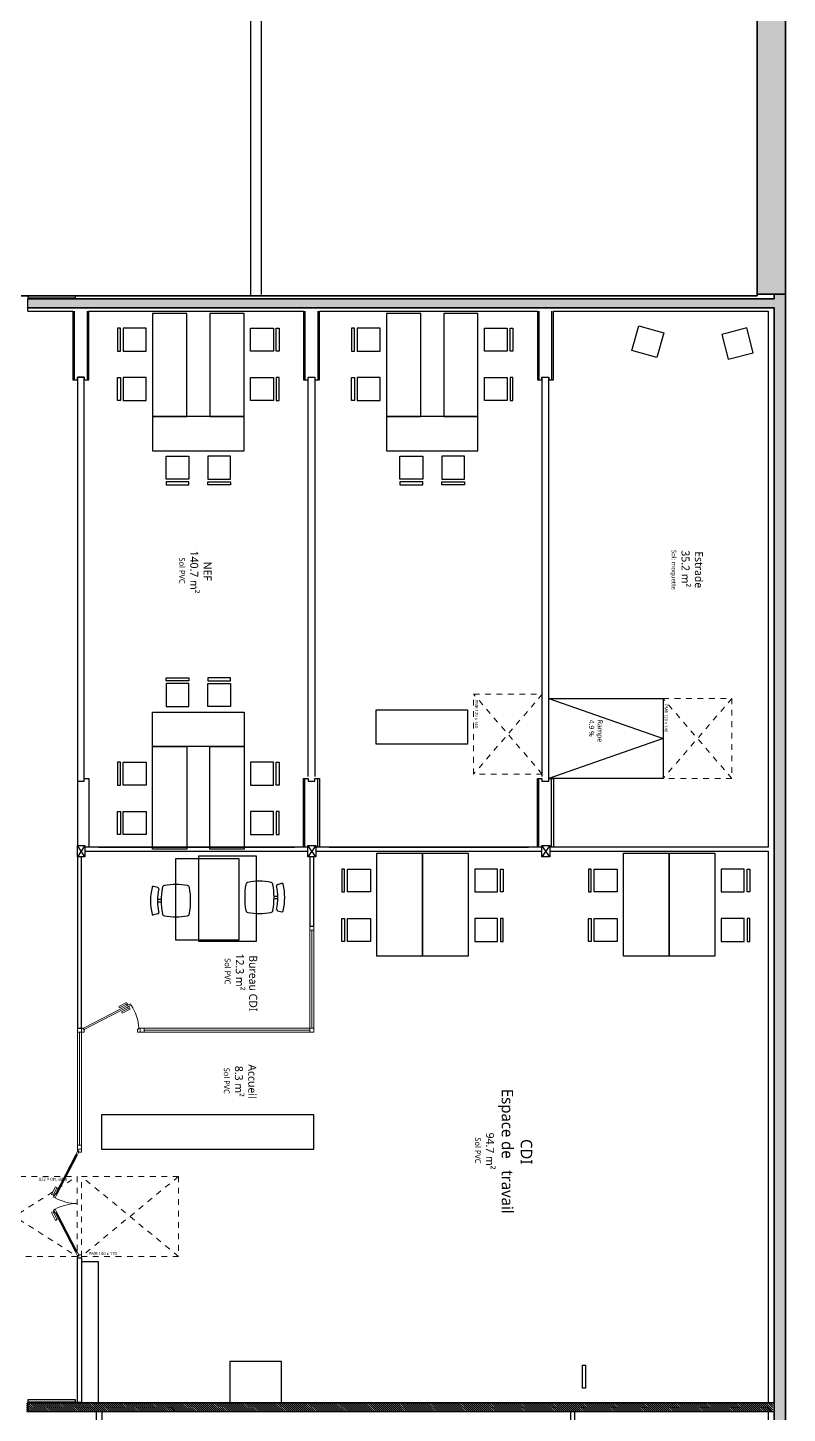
# Model space of a CAD drawing. Extents: x -6460 to -5341, y -3478 to -2628.
# Drawn here: x -6351.47 to -6338.19, y -3297.01 to -3272.76 of the extents above; entities that cross this region are included whole.
import ezdxf

# ---------------------------------------------------------------- set-up
doc = ezdxf.new("R2010")
doc.units = 0
doc.linetypes.add('ACAD_ISO03W100', pattern=[30, 12, -18])
doc.linetypes.add('DASHED', pattern=[19.05, 12.7, -6.35])
doc.layers.get('0').update_dxf_attribs({"color": 50, "linetype": 'CONTINUOUS'})
for name, color, linetype in [('11_EPAIS', 4, 'CONTINUOUS'), ('12_MOYEN', 32, 'CONTINUOUS'), ('14_POINTILLE', 2, 'DASHED'), ('15_GRIS FONCE', 251, 'CONTINUOUS'), ('17_GRIS CLAIR', 253, 'CONTINUOUS'), ('18_COULEUR', 230, 'CONTINUOUS'), ('22_MOBILIER', 251, 'CONTINUOUS'), ('31_TXT GENERAL', 5, 'CONTINUOUS')]:
    doc.layers.add(name, color=color, linetype=linetype)
for name, color, linetype, lineweight in [('35_PMR', 242, 'CONTINUOUS', 13), ('Ar0-Hatch1', 1, 'CONTINUOUS', 5), ('Ar0-Texte1', 144, 'CONTINUOUS', 15), ('Ar2-Maçon', 7, 'CONTINUOUS', 35), ('Ar6-Cloison', 3, 'CONTINUOUS', 25), ('Ar7-Menuiserie', 4, 'CONTINUOUS', 9), ('Ar7-Porte', 4, 'CONTINUOUS', 9), ('Ar9-Mobilier', 4, 'CONTINUOUS', 9)]:
    doc.layers.add(name, color=color, linetype=linetype, lineweight=lineweight)
doc.layers.get('0').off()
doc.layers.get('Ar9-Mobilier').off()
doc.styles.add('arial', font='arial.ttf', dxfattribs={"width": 0.9999})
doc.linetypes.add('BATTING', pattern='A,0.00254,-2.54,[134,ltypeshp.shx,S=2.54,R=0,X=-2.54,Y=0],-5.08,[134,ltypeshp.shx,S=2.54,R=180,X=2.54,Y=0],-2.54', length=10.16254)

# ---------------------------------------------------------------- blocks, each defined once
blk = doc.blocks.new('table4')
at = {"layer": '22_MOBILIER'}
for points in [[(0.678, 0.612), (0.678, 0.562), (0.278, 0.562), (0.278, 0.612)], [(1.142, 0.612), (1.142, 0.562), (1.542, 0.562), (1.542, 0.612)], [(1.8, 0), (1.8, -0.8), (0, -0.8), (0, 0)], [(1.8, -0.8), (1.8, -1.6), (0, -1.6), (0, -0.8)], [(0.678, -2.212), (0.678, -2.162), (0.278, -2.162), (0.278, -2.212)], [(1.142, -2.212), (1.142, -2.162), (1.542, -2.162), (1.542, -2.212)]]:
    blk.add_lwpolyline(points, close=True, dxfattribs=at)
for points in [[(0.678, 0.512), (0.278, 0.512), (0.278, 0.112), (0.678, 0.112), (0.678, 0.512)], [(1.542, 0.512), (1.142, 0.512), (1.142, 0.112), (1.542, 0.112), (1.542, 0.512)], [(0.678, -2.112), (0.278, -2.112), (0.278, -1.712), (0.678, -1.712), (0.678, -2.112)], [(1.542, -2.112), (1.142, -2.112), (1.142, -1.712), (1.542, -1.712), (1.542, -2.112)]]:
    blk.add_lwpolyline(points, dxfattribs=at)
blk = doc.blocks.new('zzf')
at = {"layer": '22_MOBILIER'}
for points in [[(-1.122, 2.412), (-1.122, 2.362), (-1.522, 2.362), (-1.522, 2.412)], [(-0.658, 2.412), (-0.658, 2.362), (-0.258, 2.362), (-0.258, 2.412)], [(-2.4, 1.8), (-1.8, 1.8), (-1.8, 0.2), (-2.4, 0.2)], [(0, 1.8), (0, 1.2), (-1.8, 1.2), (-1.8, 1.8)], [(-2.998, 1.165), (-2.948, 1.165), (-2.948, 1.565), (-2.998, 1.565)], [(-2.998, 0.835), (-2.948, 0.835), (-2.948, 0.435), (-2.998, 0.435)], [(0, 0.8), (0, 0.2), (-1.8, 0.2), (-1.8, 0.8)], [(-1.122, -0.412), (-1.122, -0.362), (-1.522, -0.362), (-1.522, -0.412)], [(-0.658, -0.412), (-0.658, -0.362), (-0.258, -0.362), (-0.258, -0.412)]]:
    blk.add_lwpolyline(points, close=True, dxfattribs=at)
for points in [[(-1.122, 2.312), (-1.522, 2.312), (-1.522, 1.912), (-1.122, 1.912), (-1.122, 2.312)], [(-0.258, 2.312), (-0.658, 2.312), (-0.658, 1.912), (-0.258, 1.912), (-0.258, 2.312)], [(-2.898, 1.165), (-2.898, 1.565), (-2.498, 1.565), (-2.498, 1.165), (-2.898, 1.165)], [(-2.898, 0.835), (-2.898, 0.435), (-2.498, 0.435), (-2.498, 0.835), (-2.898, 0.835)], [(-1.122, -0.312), (-1.522, -0.312), (-1.522, 0.088), (-1.122, 0.088), (-1.122, -0.312)], [(-0.258, -0.312), (-0.658, -0.312), (-0.658, 0.088), (-0.258, 0.088), (-0.258, -0.312)]]:
    blk.add_lwpolyline(points, dxfattribs=at)
blk = doc.blocks.new('120x140')
at = {"linetype": 'ACAD_ISO03W100', "ltscale": 0.005}
for points in [[(1.4, 0), (1.4, -1.2), (0, -1.2), (0, 0), (1.4, 0)], [(0, 0), (1.4, -1.2)], [(1.4, 0), (0, -1.2)]]:
    blk.add_lwpolyline(points, dxfattribs=at)
at = {"linetype": 'ACAD_ISO03W100', "ltscale": 0.005, "insert": (0.102, -1.122), "char_height": 0.05355, "attachment_point": 1, "style": 'arial'}
blk.add_mtext_dynamic_manual_height_columns('{\\fSegoe UI Light|b0|i0|c0|p34;PMR 120 x 140}', width=0.94385, gutter_width=1, heights=[0], dxfattribs=at)
blk = doc.blocks.new('gyyu')
at = {"layer": '22_MOBILIER'}
for p, q in [((-1.017, 1.719), (-1.036, 1.796)), ((-0.807, 1.728), (-0.807, 1.66)), ((-0.763, 1.66), (-0.763, 1.728)), ((-0.557, 1.719), (-0.538, 1.796)), ((-0.961, -0.373), (-0.98, -0.449)), ((-0.751, -0.381), (-0.751, -0.313)), ((-0.706, -0.313), (-0.706, -0.381)), ((-0.501, -0.373), (-0.481, -0.449))]:
    blk.add_line(p, q, dxfattribs=at)
for points in [[(-1.5, 0.76), (-1.5, 1)], [(-1.5, 1), (0, 1), (0, 0.76)], [(0, 0.76), (0, 0), (-1.5, 0), (-1.5, 0.76)]]:
    blk.add_lwpolyline(points, dxfattribs=at)
for centre, radius, start, end in [((-1.017, 1.801), 0.02, 102.9663, 194.0852), ((-0.787, 0.803), 1.044, 77.0335, 102.9663), ((-0.998, 1.724), 0.02, 194.0852, 282.873), ((-0.787, 0.803), 0.925, 77.1269, 102.873), ((-0.576, 1.724), 0.02, 257.1269, 345.9146), ((-0.557, 1.801), 0.02, 345.9146, 77.0335), ((-0.046, 1.403), 1.023, 168.6766, 191.3234), ((-1.005, 1.597), 0.0447, 99.9272, 170.3083), ((-0.785, 0.34), 1.32, 80.073, 99.927), ((-0.565, 1.597), 0.0447, 9.6917, 80.0728), ((-1.524, 1.403), 1.023, 348.6766, 11.3234), ((-1.005, 1.21), 0.0447, 189.6918, 260.0728), ((-0.785, 2.466), 1.32, 260.073, 279.927), ((-0.565, 1.21), 0.0447, 279.9272, 350.3082), ((0.011, -0.056), 1.023, 168.6766, 191.3234), ((-0.949, 0.137), 0.0447, 99.9272, 170.3082), ((-0.729, -1.119), 1.32, 80.073, 99.927), ((-0.509, 0.137), 0.0447, 9.6918, 80.0728), ((-1.468, -0.056), 1.023, 348.6766, 11.3234), ((-0.949, -0.25), 0.0447, 189.6917, 260.0728), ((-0.96, -0.454), 0.02, 165.9148, 257.0337), ((-0.731, 0.544), 1.044, 257.0337, 282.9665), ((-0.941, -0.378), 0.02, 77.127, 165.9148), ((-0.729, 1.007), 1.32, 260.073, 279.927), ((-0.731, 0.544), 0.925, 257.127, 282.8731), ((-0.52, -0.378), 0.02, 14.0854, 102.8731), ((-0.509, -0.25), 0.0447, 279.9272, 350.3083), ((-0.501, -0.454), 0.02, 282.9665, 14.0854)]:
    blk.add_arc(centre, radius, start, end, dxfattribs=at)
blk = doc.blocks.new('pf180')
at = {"layer": 'Ar7-Porte'}
for points in [[(0.03, -0.07), (0, -0.07), (0, 0), (0.05, 0), (0.05, -0.046), (0.03, -0.046), (0.03, -0.07)], [(1.87, -0.07), (1.9, -0.07), (1.9, 0), (1.85, 0), (1.85, -0.046), (1.87, -0.046), (1.87, -0.07)], [(0.093, -0.099), (0.107, -0.075), (0.05, -0.046), (0.037, -0.07), (0.093, -0.099)], [(0.093, -0.099), (0.78, -0.454)], [(0.786, -0.442), (0.1, -0.087)], [(0.793, -0.43), (0.107, -0.075)], [(1.107, -0.43), (1.793, -0.075)], [(1.114, -0.442), (1.8, -0.087)], [(1.807, -0.099), (1.12, -0.454)], [(1.807, -0.099), (1.793, -0.075), (1.85, -0.046), (1.863, -0.07), (1.807, -0.099)], [(0.656, -0.449), (0.791, -0.519), (0.804, -0.495), (0.668, -0.425), (0.656, -0.449)], [(0.849, -0.459), (0.837, -0.484), (0.78, -0.454), (0.793, -0.43), (0.849, -0.46), (0.837, -0.484), (0.78, -0.454)], [(0.784, -0.485), (0.796, -0.461)], [(0.804, -0.495), (0.816, -0.472)], [(1.051, -0.459), (1.063, -0.484), (1.12, -0.454), (1.107, -0.43), (1.051, -0.46), (1.063, -0.484), (1.12, -0.454)], [(1.096, -0.495), (1.084, -0.472)], [(1.244, -0.449), (1.109, -0.519), (1.096, -0.495), (1.232, -0.425), (1.244, -0.449)], [(1.116, -0.485), (1.104, -0.461)]]:
    blk.add_lwpolyline(points, dxfattribs=at)
at = {"layer": 'Ar7-Porte', "ltscale": 0.1}
for centre, start, end in [((0.129, -0.066), 331.3389, 359.6995), ((1.771, -0.066), 180.3005, 208.6611)]:
    blk.add_arc(centre, 0.821, start, end, dxfattribs=at)
blk = doc.blocks.new('140x220')
at = {"linetype": 'ACAD_ISO03W100', "ltscale": 0.005}
for points in [[(-1.4, 2.2), (0, 2.2), (0, 0), (-1.4, 0), (-1.4, 2.2)], [(-1.4, 2.2), (0, 0)], [(0, 2.2), (-1.4, 0)]]:
    blk.add_lwpolyline(points, dxfattribs=at)
at = {"linetype": 'ACAD_ISO03W100', "ltscale": 0.005, "insert": (-0.078, 0.178), "char_height": 0.05355, "attachment_point": 1, "rotation": 90, "style": 'arial'}
blk.add_mtext_dynamic_manual_height_columns('{\\fSegoe UI Light|b0|i0|c0|p34;PMR 140 x 220}', width=0.94385, gutter_width=1, heights=[0], dxfattribs=at)
blk = doc.blocks.new('140x170')
at = {"linetype": 'ACAD_ISO03W100', "ltscale": 0.005}
for points in [[(-1.4, 1.7), (0, 1.7), (0, 0), (-1.4, 0), (-1.4, 1.7)], [(-1.4, 1.7), (0, 0)], [(0, 1.7), (-1.4, 0)]]:
    blk.add_lwpolyline(points, dxfattribs=at)
at = {"linetype": 'ACAD_ISO03W100', "ltscale": 0.005, "insert": (-0.078, 0.132), "char_height": 0.05355, "attachment_point": 1, "rotation": 90, "style": 'arial'}
blk.add_mtext_dynamic_manual_height_columns('{\\fSegoe UI Light|b0|i0|c0|p34;PMR 140 x 170}', width=0.94385, gutter_width=1, heights=[0], dxfattribs=at)
blk = doc.blocks.new('retours')
at = {"layer": '12_MOYEN'}
blk.add_lwpolyline([(-0.1, -0.145), (1.1, -0.145), (1.1, -0.065), (1.05, -0.065), (1.05, 0.055), (1.1, 0.055), (1.1, 0.135), (-0.1, 0.135)], dxfattribs=at)
at = {"layer": '15_GRIS FONCE', "linetype": 'BATTING', "ltscale": 0.05}
for points in [[(-0.1, 0.104), (1.1, 0.104)], [(-0.1, -0.12), (1.1, -0.12)]]:
    blk.add_lwpolyline(points, dxfattribs=at)

msp = doc.modelspace()

# ---------------------------------------------------------------- hatches: boundary and pattern name
at = {"layer": 'Ar0-Hatch1', "ltscale": 0.1}
h = msp.add_hatch(color=256, dxfattribs=at)
h.dxf.hatch_style = 1
h.paths.add_polyline_path([(-6361.601, -3229.391), (-6362.991, -3229.385), (-6362.989, -3232.703), (-6362.804, -3232.703), (-6362.804, -3232.703), (-6362.755, -3232.703), (-6362.755, -3229.882), (-6361.602, -3229.885)])
h.paths.add_polyline_path([(-6357.511, -3229.412), (-6359.778, -3229.401), (-6359.78, -3229.891), (-6357.514, -3229.898), (-6357.514, -3229.853), (-6357.514, -3229.853)])
h.paths.add_polyline_path([(-6353.549, -3229.432), (-6355.712, -3229.421), (-6355.714, -3229.903), (-6353.552, -3229.91), (-6353.552, -3229.865), (-6353.551, -3229.865)])
h.paths.add_polyline_path([(-6349.594, -3229.452), (-6351.739, -3229.441), (-6351.74, -3229.915), (-6349.597, -3229.922)])
h.paths.add_polyline_path([(-6345.617, -3229.472), (-6347.753, -3229.461), (-6347.755, -3229.928), (-6345.619, -3229.934), (-6345.619, -3229.889), (-6345.619, -3229.889)])
h.paths.add_polyline_path([(-6341.633, -3229.491), (-6343.785, -3229.481), (-6343.786, -3229.94), (-6341.638, -3229.946), (-6341.638, -3229.901), (-6341.635, -3229.901)])
h.paths.add_polyline_path([(-6338.225, -3229.509), (-6339.804, -3229.501), (-6339.805, -3229.952), (-6338.72, -3229.955), (-6338.72, -3277.426), (-6338.225, -3277.426)])
h.paths.add_polyline_path([(-6360.6, -3237.971), (-6358.509, -3237.971), (-6358.509, -3239.161), (-6358.794, -3239.161), (-6358.794, -3239.449), (-6358.434, -3239.449), (-6358.437, -3237.822), (-6358.513, -3237.822), (-6358.513, -3237.898), (-6360.702, -3237.898), (-6360.702, -3239.298), (-6362.715, -3239.298), (-6362.715, -3239.389), (-6360.711, -3239.389), (-6360.711, -3239.474), (-6360.6, -3239.474)])
h.paths.add_polyline_path([(-6360.599, -3240.263), (-6360.708, -3240.263), (-6360.708, -3240.285), (-6362.985, -3240.285), (-6362.985, -3240.438), (-6360.599, -3240.436), (-6360.599, -3240.374)])
h.paths.add_polyline_path([(-6359.767, -3248.698), (-6360.525, -3248.698), (-6360.525, -3247.934), (-6360.623, -3247.934), (-6360.623, -3248.74), (-6362.98, -3248.74), (-6362.98, -3249.89), (-6362.795, -3249.89), (-6362.795, -3249.89), (-6362.746, -3249.89), (-6362.727, -3249.89), (-6362.727, -3248.933), (-6360.522, -3248.933), (-6360.522, -3248.858), (-6359.767, -3248.858)])
h.paths.add_polyline_path([(-6354.332, -3258.259), (-6363.017, -3258.279), (-6363.017, -3258.556), (-6354.345, -3258.628)])
h.paths.add_polyline_path([(-6357.077, -3248.707), (-6358.989, -3248.707), (-6358.989, -3248.867), (-6358.846, -3248.867), (-6358.846, -3249.085), (-6358.447, -3249.085), (-6358.447, -3248.877), (-6357.905, -3248.877), (-6357.905, -3248.873), (-6357.077, -3248.873)])
h.paths.add_polyline_path([(-6355.396, -3248.729), (-6356.287, -3248.729), (-6356.287, -3248.89), (-6355.396, -3248.89)])
h.paths.add_polyline_path([(-6354.47, -3248.717), (-6354.881, -3248.717), (-6354.881, -3249.095), (-6354.47, -3249.095)])
h.paths.add_polyline_path([(-6346.477, -3248.949), (-6342.857, -3248.949), (-6342.857, -3249.178), (-6342.567, -3249.178), (-6342.567, -3248.964), (-6341.175, -3248.964), (-6341.175, -3249.263), (-6341.035, -3249.263), (-6341.035, -3248.833), (-6342.566, -3248.833), (-6342.566, -3248.871), (-6342.854, -3248.871), (-6342.854, -3248.814), (-6346.974, -3248.814), (-6346.976, -3249.607), (-6346.823, -3249.607), (-6346.823, -3249.198), (-6346.477, -3249.198)])
h.paths.add_polyline_path([(-6354.346, -3251.648), (-6355.396, -3251.648), (-6355.396, -3248.89), (-6355.456, -3248.89), (-6355.456, -3251.638), (-6357.905, -3251.638), (-6357.905, -3248.877), (-6357.993, -3248.877), (-6357.993, -3251.638), (-6362.743, -3251.638), (-6362.743, -3251.81), (-6354.491, -3251.81), (-6354.491, -3251.837), (-6354.346, -3251.837)])
h.paths.add_polyline_path([(-6360.822, -3241.567), (-6361.258, -3241.567), (-6361.258, -3241.522), (-6361.336, -3241.522), (-6361.336, -3241.54), (-6361.337, -3241.564), (-6362.733, -3241.564), (-6362.733, -3241.642), (-6360.94, -3241.642), (-6360.94, -3242.375), (-6360.856, -3242.375), (-6360.866, -3241.637), (-6360.822, -3241.637)])
h.paths.add_polyline_path([(-6358.433, -3240.148), (-6358.506, -3240.148), (-6358.506, -3240.375), (-6360.599, -3240.375), (-6360.599, -3240.436), (-6360.009, -3240.436), (-6360.009, -3240.744), (-6359.929, -3240.744), (-6359.929, -3240.44), (-6358.508, -3240.44), (-6358.508, -3241.58), (-6359.934, -3241.58), (-6359.934, -3241.562), (-6360.01, -3241.562), (-6360.01, -3241.586), (-6360.043, -3241.586), (-6360.043, -3241.648), (-6358.503, -3241.648), (-6358.503, -3242.34), (-6358.433, -3242.34)])
h.paths.add_polyline_path([(-6358.435, -3243.259), (-6358.521, -3243.259), (-6358.521, -3243.307), (-6359.496, -3243.307), (-6359.496, -3243.403), (-6358.525, -3243.403), (-6358.525, -3245.174), (-6362.749, -3245.174), (-6362.749, -3245.076), (-6362.801, -3245.076), (-6362.982, -3245.076), (-6362.982, -3245.288), (-6360.628, -3245.286), (-6360.628, -3246.062), (-6360.537, -3246.062), (-6360.537, -3245.347), (-6358.435, -3245.347)])
h.paths.add_polyline_path([(-6360.385, -3243.304), (-6360.881, -3243.304), (-6360.881, -3243.254), (-6360.91, -3243.254), (-6360.91, -3243.283), (-6360.94, -3243.283), (-6360.94, -3243.31), (-6362.739, -3243.31), (-6362.739, -3243.38), (-6361.295, -3243.38), (-6361.295, -3243.478), (-6361.205, -3243.478), (-6361.205, -3243.385), (-6360.385, -3243.385)])
h.paths.add_polyline_path([(-6358.44, -3234.615), (-6358.307, -3234.482), (-6358.363, -3234.423), (-6358.514, -3234.587), (-6358.511, -3234.681), (-6362.73, -3234.655), (-6362.73, -3234.722), (-6358.514, -3234.753), (-6358.514, -3236.93), (-6358.437, -3236.925)])
h.paths.add_polyline_path([(-6357.533, -3233.705), (-6357.475, -3233.705), (-6357.475, -3233.635), (-6357.529, -3233.635), (-6357.529, -3232.652), (-6357.606, -3232.652), (-6357.606, -3233.67), (-6357.715, -3233.801), (-6357.67, -3233.859)])
h.paths.add_polyline_path([(-6352.012, -3235.178), (-6356.984, -3235.178), (-6356.984, -3238.274), (-6356.899, -3238.274), (-6356.899, -3235.261), (-6354.049, -3235.261), (-6354.049, -3239.25), (-6353.98, -3239.25), (-6353.98, -3235.271), (-6352.012, -3235.271)])
h.paths.add_polyline_path([(-6357.514, -3229.903), (-6357.514, -3229.898), (-6357.622, -3229.897), (-6357.622, -3231.775), (-6357.523, -3231.775)])
h.paths.add_polyline_path([(-6347.954, -3235.199), (-6348.096, -3235.199), (-6348.096, -3239.285), (-6350.49, -3239.285), (-6350.49, -3239.205), (-6350.784, -3239.205), (-6350.784, -3239.268), (-6350.948, -3239.268), (-6350.948, -3239.25), (-6354.049, -3239.25), (-6354.049, -3239.26), (-6354.504, -3239.26), (-6354.504, -3239.165), (-6354.808, -3239.165), (-6354.808, -3239.248), (-6356.976, -3239.248), (-6356.976, -3245.314), (-6355.986, -3245.314), (-6355.986, -3245.146), (-6356.816, -3245.146), (-6356.816, -3239.389), (-6354.807, -3239.389), (-6354.807, -3239.472), (-6354.496, -3239.472), (-6354.496, -3239.404), (-6352.386, -3239.415), (-6350.782, -3239.415), (-6350.782, -3239.487), (-6350.483, -3239.487), (-6350.483, -3239.423), (-6348.102, -3239.423), (-6348.102, -3245.195), (-6350.071, -3245.195), (-6350.071, -3245.354), (-6347.952, -3245.354), (-6347.952, -3244.242), (-6347.902, -3244.242), (-6347.902, -3244.082), (-6347.954, -3244.082)])
h.paths.add_polyline_path([(-6350.833, -3235.187), (-6351.066, -3235.187), (-6351.066, -3235.266), (-6351.032, -3235.266), (-6351.032, -3239.25), (-6350.948, -3239.25), (-6350.948, -3235.279), (-6350.833, -3235.279)])
h.paths.add_polyline_path([(-6348.096, -3235.199), (-6349.946, -3235.199), (-6349.946, -3235.282), (-6348.096, -3235.282)], flags=17)
h.paths.add_polyline_path([(-6346.823, -3235.231), (-6346.977, -3235.231), (-6346.977, -3245.759), (-6346.823, -3245.759), (-6346.823, -3239.505), (-6346.49, -3239.505), (-6346.49, -3239.452), (-6342.831, -3239.452), (-6342.831, -3239.539), (-6342.522, -3239.539), (-6342.522, -3239.478), (-6338.72, -3239.478), (-6338.72, -3239.327), (-6342.523, -3239.327), (-6342.523, -3239.225), (-6342.852, -3239.225), (-6342.852, -3239.301), (-6344.005, -3239.301), (-6346.493, -3239.288), (-6346.493, -3239.215), (-6346.823, -3239.215)])
h.paths.add_polyline_path([(-6345.087, -3235.231), (-6346.823, -3235.231), (-6346.823, -3235.295), (-6345.087, -3235.295)], flags=17)
h.paths.add_polyline_path([(-6343.348, -3235.234), (-6344.203, -3235.227), (-6344.203, -3235.305), (-6344.085, -3235.305), (-6344.085, -3239.288), (-6344.005, -3239.288), (-6344.005, -3235.303), (-6343.348, -3235.303)])
h.paths.add_polyline_path([(-6338.72, -3235.245), (-6341.713, -3235.244), (-6341.722, -3235.058), (-6341.795, -3235.061), (-6341.795, -3235.246), (-6342.457, -3235.238), (-6342.457, -3235.308), (-6338.72, -3235.308)])
h.paths.add_polyline_path([(-6346.83, -3250.6), (-6346.978, -3250.6), (-6346.978, -3251.684), (-6352.195, -3251.684), (-6352.195, -3256.871), (-6352.042, -3256.871), (-6352.042, -3251.86), (-6346.999, -3251.86), (-6346.999, -3258.344), (-6352.042, -3258.344), (-6352.042, -3257.756), (-6352.186, -3257.756), (-6352.186, -3258.668), (-6347.554, -3258.668), (-6347.554, -3259.151), (-6347.405, -3259.151), (-6347.405, -3258.693), (-6341.218, -3258.693), (-6341.218, -3258.78), (-6341.074, -3258.78), (-6341.074, -3258.703), (-6340.204, -3258.703), (-6340.204, -3250.287), (-6341.038, -3250.287), (-6341.038, -3250.145), (-6341.185, -3250.145), (-6341.185, -3250.44), (-6340.38, -3250.44), (-6340.38, -3258.365), (-6346.83, -3258.365)])
h.paths.add_polyline_path([(-6362.744, -3262.331), (-6362.973, -3262.331), (-6362.972, -3263.314), (-6362.812, -3263.313), (-6362.812, -3263.313), (-6362.763, -3263.313), (-6362.744, -3263.313)])
h.paths.add_polyline_path([(-6362.717, -3272.686), (-6363.043, -3272.686), (-6363.043, -3272.919), (-6362.717, -3272.919)])
h.paths.add_polyline_path([(-6350.431, -3267.809), (-6350.952, -3267.809), (-6350.952, -3268.404), (-6350.431, -3268.404)])
h.paths.add_polyline_path([(-6346.406, -3267.809), (-6346.927, -3267.809), (-6346.927, -3268.404), (-6346.406, -3268.404)])
h.paths.add_polyline_path([(-6342.442, -3267.809), (-6342.963, -3267.809), (-6342.963, -3268.404), (-6342.442, -3268.404)])
h.paths.add_polyline_path([(-6358.563, -3274.748), (-6362.746, -3274.748), (-6362.746, -3274.756), (-6362.746, -3274.806), (-6362.746, -3274.817), (-6358.563, -3274.817)])
h.paths.add_polyline_path([(-6358.494, -3274.627), (-6358.563, -3274.627), (-6358.563, -3274.874), (-6358.494, -3274.874)])
h.paths.add_polyline_path([(-6358.494, -3269.089), (-6358.563, -3269.089), (-6358.563, -3273.742), (-6358.494, -3273.742)])
h.paths.add_polyline_path([(-6358.563, -3270.479), (-6362.763, -3270.479), (-6362.763, -3270.548), (-6358.563, -3270.548)])
h.paths.add_polyline_path([(-6354.322, -3266.893), (-6354.073, -3266.893), (-6354.073, -3266.728), (-6354.339, -3266.728), (-6354.345, -3262.11), (-6354.345, -3261.265), (-6357.314, -3261.265), (-6357.314, -3261.446), (-6354.512, -3261.464), (-6354.512, -3262.11), (-6354.494, -3267.847), (-6354.876, -3267.847), (-6354.876, -3268.279), (-6354.504, -3268.279), (-6354.504, -3271.817), (-6357.245, -3271.817), (-6357.245, -3271.627), (-6357.314, -3271.627), (-6357.314, -3271.886), (-6354.322, -3271.886)])
h.paths.add_polyline_path([(-6357.245, -3262.545), (-6357.314, -3262.545), (-6357.314, -3268.21), (-6357.245, -3268.21)], flags=17)
h.paths.add_polyline_path([(-6357.245, -3268.21), (-6357.314, -3268.21), (-6357.314, -3268.279), (-6357.245, -3268.279)], flags=17)
h.paths.add_polyline_path([(-6354.876, -3268.21), (-6357.245, -3268.21), (-6357.245, -3268.279), (-6354.876, -3268.279)], flags=17)
h.paths.add_polyline_path([(-6357.245, -3268.279), (-6357.314, -3268.279), (-6357.314, -3270.742), (-6357.245, -3270.742)], flags=17)
h.paths.add_polyline_path([(-6358.563, -3267.612), (-6358.89, -3267.612), (-6358.89, -3267.978), (-6362.722, -3267.978), (-6362.722, -3267.926), (-6363.026, -3267.926), (-6363.026, -3268.156), (-6362.719, -3268.156), (-6362.719, -3268.12), (-6358.563, -3268.12)])
h.paths.add_polyline_path([(-6358.494, -3266.145), (-6358.563, -3266.145), (-6358.563, -3268.204), (-6358.494, -3268.204)])
h.paths.add_polyline_path([(-6358.563, -3265.131), (-6362.763, -3265.131), (-6362.763, -3265.2), (-6358.563, -3265.2)])
h.paths.add_polyline_path([(-6358.494, -3265.08), (-6358.533, -3265.08), (-6358.533, -3265.083), (-6358.563, -3265.083), (-6358.563, -3265.257), (-6358.533, -3265.257), (-6358.494, -3265.26)])
h.paths.add_polyline_path([(-6361.404, -3261.264), (-6361.592, -3261.264), (-6361.592, -3260.828), (-6361.701, -3260.828), (-6361.701, -3261.255), (-6362.973, -3261.255), (-6362.973, -3261.45), (-6362.755, -3261.45), (-6362.755, -3261.414), (-6361.404, -3261.414)])
h.paths.add_polyline_path([(-6358.494, -3261.265), (-6360.612, -3261.265), (-6360.612, -3261.426), (-6358.494, -3261.439)])
h.paths.add_polyline_path([(-6358.494, -3261.439), (-6358.563, -3261.439), (-6358.563, -3264.195), (-6358.494, -3264.195)])
h.paths.add_polyline_path([(-6357.245, -3261.447), (-6357.314, -3261.446), (-6357.314, -3261.66), (-6357.245, -3261.66)], flags=17)
h.paths.add_polyline_path([(-6347.414, -3260.139), (-6347.549, -3260.139), (-6347.549, -3260.644), (-6352.196, -3260.644), (-6352.196, -3261.037), (-6352.055, -3261.037), (-6352.055, -3260.785), (-6347.55, -3260.785), (-6347.55, -3266.76), (-6352.048, -3266.76), (-6352.048, -3261.918), (-6352.2, -3261.918), (-6352.2, -3266.737), (-6352.48, -3266.737), (-6352.48, -3266.893), (-6347.577, -3266.922), (-6347.577, -3267.047), (-6347.393, -3267.047), (-6347.393, -3266.923), (-6339.772, -3266.969), (-6339.772, -3266.798), (-6340.224, -3266.807), (-6340.224, -3259.839), (-6341.054, -3259.839), (-6341.054, -3259.679), (-6341.208, -3259.679), (-6341.208, -3259.955), (-6340.356, -3259.955), (-6340.356, -3266.803), (-6347.4, -3266.768)])
h.paths.add_polyline_path([(-6360.206, -3237.668), (-6360.214, -3240.588), (-6359.254, -3240.59), (-6359.246, -3237.671)], flags=9)
h.paths.add_polyline_path([(-6357.514, -3232.693), (-6344.051, -3232.585), (-6344.068, -3230.336), (-6357.532, -3230.443)], flags=9)
h.paths.add_polyline_path([(-6354.519, -3278.807), (-6354.519, -3279.289), (-6354.39, -3279.289), (-6354.39, -3278.807)], flags=9)
h.paths.add_polyline_path([(-6362.243, -3278.911), (-6362.243, -3279.394), (-6362.114, -3279.394), (-6362.114, -3278.911)], flags=9)
h.paths.add_polyline_path([(-6362.573, -3281.789), (-6362.092, -3281.789), (-6362.092, -3281.661), (-6362.573, -3281.661)], flags=9)
h.paths.add_polyline_path([(-6351.5, -3277.333), (-6351.5, -3276.838), (-6351.628, -3276.838), (-6351.628, -3277.333)], flags=9)
h.paths.add_polyline_path([(-6352.934, -3277.773), (-6352.934, -3278.254), (-6352.805, -3278.254), (-6352.805, -3277.773)], flags=9)
h.paths.add_polyline_path([(-6362.802, -3280.923), (-6362.802, -3281.231), (-6362.631, -3281.231), (-6362.631, -3280.923)], flags=9)
h.paths.add_polyline_path([(-6351.686, -3277.421), (-6351.947, -3277.421), (-6351.947, -3277.592), (-6351.686, -3277.592)], flags=9)
h.paths.add_polyline_path([(-6359.353, -3282.437), (-6359.353, -3283.86), (-6358.78, -3283.86), (-6358.78, -3282.437)], flags=9)
h.paths.add_polyline_path([(-6363.882, -3280.701), (-6363.882, -3281.304), (-6363.31, -3281.304), (-6363.31, -3280.701)], flags=9)
h.paths.add_polyline_path([(-6359.482, -3279.025), (-6359.482, -3279.443), (-6359.118, -3279.443), (-6359.118, -3279.025)], flags=9)
h.paths.add_polyline_path([(-6361.449, -3280.899), (-6361.449, -3281.62), (-6361.209, -3281.62), (-6361.209, -3280.899)], flags=9)
h.paths.add_polyline_path([(-6361.713, -3282.998), (-6361.713, -3284.786), (-6360.956, -3284.786), (-6360.956, -3282.998)], flags=9)
at = {"layer": 'Ar0-Hatch1'}
msp.add_hatch(color=256, dxfattribs=at).paths.add_polyline_path([(-6338.193, -3306.661), (-6338.225, -3300.325), (-6338.225, -3277.505), (-6338.225, -3277.426), (-6338.425, -3277.426), (-6338.425, -3277.505), (-6351.474, -3277.505), (-6351.474, -3277.665), (-6338.425, -3277.665), (-6338.425, -3300.325), (-6338.396, -3306.004), (-6339.201, -3306.018), (-6339.19, -3306.677)])
h = msp.add_hatch(dxfattribs=at)
h.set_pattern_fill('ANSI31', color=256, scale=0.2, angle=90, style=0)
h.set_pattern_definition([(135, (-5965.544795, -2140.798736), (-0.01767766953, -0.01767766953), [])])
h.paths.add_polyline_path([(-6351.494, -3296.826), (-6351.494, -3296.981), (-6338.444, -3296.986), (-6338.444, -3296.826)])

# ---------------------------------------------------------------- linework, layer by layer
at = {"layer": '11_EPAIS'}
for points in [[(-6351.474, -3277.726), (-6351.474, -3277.505)], [(-6350.607, -3287.075), (-6350.477, -3287.075), (-6350.477, -3287.275), (-6350.607, -3287.275), (-6350.607, -3287.075)], [(-6346.577, -3287.075), (-6346.437, -3287.075), (-6346.437, -3287.275), (-6346.577, -3287.275), (-6346.577, -3287.075)], [(-6342.487, -3287.075), (-6342.347, -3287.075), (-6342.347, -3287.275), (-6342.487, -3287.275), (-6342.487, -3287.075)]]:
    msp.add_lwpolyline(points, dxfattribs=at)
at = {"layer": '12_MOYEN'}
for points in [[(-6351.474, -3277.726), (-6350.687, -3277.726)], [(-6350.407, -3277.726), (-6346.652, -3277.726)], [(-6346.372, -3277.726), (-6342.562, -3277.726)], [(-6350.607, -3285.951), (-6350.487, -3285.951), (-6350.487, -3285.901), (-6350.407, -3285.901), (-6350.407, -3287.101)], [(-6350.607, -3285.951), (-6350.607, -3287.075)], [(-6350.235, -3287.101), (-6346.809, -3287.101)], [(-6346.205, -3287.101), (-6342.719, -3287.101)], [(-6339.417, -3296.983), (-6339.417, -3296.985)], [(-6339.347, -3296.983), (-6339.347, -3296.985)]]:
    msp.add_lwpolyline(points, dxfattribs=at)
at = {"layer": '14_POINTILLE', "ltscale": 0.1}
for points in [[(-6351.473, -3277.493), (-6350.637, -3277.493), (-6350.637, -3277.458), (-6351.473, -3277.458)], [(-6351.473, -3296.809), (-6350.637, -3296.809), (-6350.637, -3296.774), (-6351.473, -3296.774)]]:
    msp.add_lwpolyline(points, close=True, dxfattribs=at)
at = {"layer": '14_POINTILLE', "ltscale": 0.3}
msp.add_lwpolyline([(-6348.884, -3287.3), (-6347.784, -3287.3), (-6347.784, -3288.73), (-6348.884, -3288.73), (-6348.884, -3287.3)], dxfattribs=at)
at = {"layer": '17_GRIS CLAIR'}
for points in [[(-6338.225, -3277.426), (-6338.425, -3277.426)], [(-6350.477, -3287.275), (-6350.607, -3287.075)], [(-6350.477, -3287.075), (-6350.607, -3287.275)], [(-6346.437, -3287.275), (-6346.577, -3287.075)], [(-6346.437, -3287.075), (-6346.577, -3287.275)], [(-6342.347, -3287.275), (-6342.487, -3287.075)], [(-6342.347, -3287.075), (-6342.487, -3287.275)], [(-6348.235, -3292.39), (-6346.472, -3292.39), (-6346.472, -3291.79), (-6348.263, -3291.79), (-6348.263, -3291.79), (-6350.187, -3291.79)], [(-6350.187, -3291.79), (-6350.187, -3292.39), (-6348.235, -3292.39)]]:
    msp.add_lwpolyline(points, dxfattribs=at)
at = {"layer": '22_MOBILIER'}
for points in [[(-6340.787, -3277.979), (-6340.354, -3278.101), (-6340.476, -3278.534), (-6340.909, -3278.412)], [(-6338.788, -3278.452), (-6338.902, -3278.017), (-6339.337, -3278.13), (-6339.224, -3278.566)], [(-6350.487, -3285.951), (-6350.487, -3278.876), (-6350.607, -3278.876), (-6350.607, -3285.951)], [(-6342.362, -3285.901), (-6342.362, -3284.501), (-6340.362, -3284.501), (-6340.362, -3285.901)], [(-6343.783, -3284.701), (-6343.783, -3285.301), (-6345.383, -3285.301), (-6345.383, -3284.701)], [(-6350.537, -3294.36), (-6350.537, -3296.823), (-6350.237, -3296.823), (-6350.237, -3294.36)], [(-6347.035, -3296.825), (-6347.035, -3296.106), (-6347.94, -3296.106), (-6347.94, -3296.825)]]:
    msp.add_lwpolyline(points, close=True, dxfattribs=at)
for points in [[(-6346.572, -3285.869), (-6346.572, -3278.926)], [(-6346.451, -3285.865), (-6346.451, -3278.926)], [(-6342.482, -3278.876), (-6342.482, -3285.865)], [(-6342.362, -3285.901), (-6342.362, -3278.876)], [(-6342.362, -3284.501), (-6340.362, -3285.201), (-6342.362, -3285.901)]]:
    msp.add_lwpolyline(points, dxfattribs=at)
at = {"layer": 'Ar2-Maçon', "ltscale": 0.1}
msp.add_line((-6338.225, -3277.426), (-6338.72, -3277.426), dxfattribs=at)
at = {"layer": 'Ar2-Maçon'}
for points in [[(-6338.225, -3278.054), (-6338.225, -3229.509), (-6339.804, -3229.501), (-6339.805, -3229.952), (-6338.72, -3229.955), (-6338.72, -3277.456)], [(-6338.425, -3277.426), (-6338.425, -3277.505), (-6351.474, -3277.505)], [(-6351.474, -3277.665), (-6338.425, -3277.665), (-6338.425, -3300.325), (-6338.396, -3306.004), (-6339.201, -3306.018), (-6339.19, -3306.677), (-6338.193, -3306.661), (-6338.225, -3300.325), (-6338.225, -3277.505), (-6338.225, -3277.426)], [(-6338.425, -3296.825), (-6351.474, -3296.825), (-6351.474, -3296.981), (-6338.425, -3296.985)]]:
    msp.add_lwpolyline(points, dxfattribs=at)
at = {"layer": 'Ar2-Maçon', "ltscale": 0.3}
msp.add_lwpolyline([(-6338.72, -3277.456), (-6354.322, -3277.456), (-6354.322, -3273.066)], dxfattribs=at)
at = {"layer": 'Ar6-Cloison'}
for points in [[(-6347.577, -3267.869), (-6347.577, -3277.456)], [(-6347.393, -3267.869), (-6347.393, -3277.433)], [(-6342.282, -3277.726), (-6338.525, -3277.726), (-6338.525, -3287.101), (-6342.347, -3287.101)], [(-6346.577, -3287.101), (-6350.477, -3287.101)], [(-6350.477, -3287.171), (-6346.577, -3287.171)], [(-6342.487, -3287.101), (-6346.437, -3287.101)], [(-6346.437, -3287.171), (-6342.487, -3287.171)], [(-6342.347, -3287.171), (-6338.525, -3287.171), (-6338.525, -3296.825), (-6338.511, -3296.825)], [(-6350.275, -3296.982), (-6350.275, -3297.683), (-6350.275, -3297.683), (-6350.275, -3297.683), (-6350.175, -3297.683), (-6349.575, -3297.683), (-6349.575, -3297.583), (-6350.175, -3297.583), (-6350.175, -3296.982)], [(-6341.975, -3297.633), (-6341.975, -3296.983)], [(-6341.905, -3297.633), (-6341.905, -3296.983)], [(-6338.525, -3296.985), (-6338.497, -3305.856), (-6339.204, -3305.868), (-6339.201, -3306.018)]]:
    msp.add_lwpolyline(points, dxfattribs=at)
for points in [[(-6350.607, -3287.275), (-6350.607, -3290.27), (-6350.537, -3290.27), (-6350.537, -3287.275)], [(-6346.472, -3288.485), (-6346.472, -3287.275), (-6346.542, -3287.275), (-6346.542, -3288.485)], [(-6350.537, -3294.29), (-6350.537, -3296.823), (-6350.607, -3296.823), (-6350.607, -3294.29)], [(-6341.771, -3296.168), (-6341.721, -3296.168), (-6341.721, -3296.568), (-6341.771, -3296.568)]]:
    msp.add_lwpolyline(points, close=True, dxfattribs=at)
at = {"layer": 'Ar7-Menuiserie'}
for points in [[(-6346.472, -3288.485), (-6346.472, -3288.555), (-6346.542, -3288.555), (-6346.542, -3288.485)], [(-6350.537, -3290.27), (-6350.537, -3290.34), (-6350.607, -3290.34), (-6350.607, -3290.27)], [(-6349.507, -3290.27), (-6349.507, -3290.34), (-6349.437, -3290.34), (-6349.437, -3290.27)], [(-6346.542, -3290.27), (-6346.542, -3290.34), (-6346.472, -3290.34), (-6346.472, -3290.27)], [(-6350.537, -3292.39), (-6350.537, -3292.32), (-6350.607, -3292.32), (-6350.607, -3292.39)]]:
    msp.add_lwpolyline(points, close=True, dxfattribs=at)
for points in [[(-6346.542, -3290.27), (-6346.542, -3288.555)], [(-6346.507, -3290.27), (-6346.507, -3288.555)], [(-6346.472, -3290.27), (-6346.472, -3288.555)], [(-6349.437, -3290.27), (-6346.542, -3290.27)], [(-6349.437, -3290.305), (-6346.542, -3290.305)], [(-6350.607, -3292.32), (-6350.607, -3290.34)], [(-6350.572, -3292.32), (-6350.572, -3290.34)], [(-6350.537, -3292.32), (-6350.537, -3290.34)], [(-6349.437, -3290.34), (-6346.542, -3290.34)], [(-6346.472, -3290.34), (-6346.472, -3290.34)]]:
    msp.add_lwpolyline(points, dxfattribs=at)
at = {"layer": 'Ar7-Porte'}
for points in [[(-6349.881, -3289.891), (-6349.746, -3289.821), (-6349.733, -3289.845), (-6349.868, -3289.915), (-6349.881, -3289.891)], [(-6350.5, -3290.27), (-6349.677, -3289.844), (-6349.664, -3289.868), (-6350.487, -3290.294), (-6350.5, -3290.27)], [(-6349.821, -3290.008), (-6349.685, -3289.938), (-6349.697, -3289.914), (-6349.833, -3289.984), (-6349.821, -3290.008)], [(-6349.753, -3289.855), (-6349.741, -3289.878)], [(-6349.733, -3289.845), (-6349.721, -3289.868)], [(-6349.717, -3289.924), (-6349.729, -3289.901)], [(-6349.697, -3289.914), (-6349.709, -3289.89)], [(-6350.507, -3290.27), (-6350.537, -3290.27), (-6350.537, -3290.34), (-6350.487, -3290.34), (-6350.487, -3290.294), (-6350.507, -3290.294), (-6350.507, -3290.27)], [(-6349.537, -3290.27), (-6349.507, -3290.27), (-6349.507, -3290.34), (-6349.557, -3290.34), (-6349.557, -3290.287), (-6349.537, -3290.287), (-6349.537, -3290.27)]]:
    msp.add_lwpolyline(points, dxfattribs=at)
at = {"layer": 'Ar7-Porte', "ltscale": 0.1}
msp.add_arc((-6350.374, -3290.329), 0.846, 3.9786, 32.965, dxfattribs=at)

# ---------------------------------------------------------------- block references
at = {"rotation": 270}
msp.add_blockref('retours', (-6350.542, -3277.826), dxfattribs=at)
at = {"xscale": -1, "rotation": 270}
for p in [(-6346.507, -3287.001), (-6342.417, -3287.001)]:
    msp.add_blockref('retours', p, dxfattribs=at)
at = {"layer": '18_COULEUR', "rotation": 270}
for p in [(-6346.507, -3277.826), (-6342.417, -3277.826)]:
    msp.add_blockref('retours', p, dxfattribs=at)
at = {"layer": '22_MOBILIER', "xscale": -1, "rotation": 270}
msp.add_blockref('zzf', (-6345.401, -3277.765), dxfattribs=at)
at = {"layer": '35_PMR', "color": 225, "rotation": 270}
msp.add_blockref('120x140', (-6342.477, -3284.425), dxfattribs=at)
at = {"layer": '35_PMR'}
for name, p, rotation in [('120x140', (-6339.162, -3284.501), 270), ('140x220', (-6350.61, -3292.865), 89.99999999999999), ('140x170', (-6350.537, -3294.265), 270)]:
    msp.add_blockref(name, p, dxfattribs=dict(at, rotation=rotation))
at = {"layer": 'Ar7-Porte', "rotation": 270}
msp.add_blockref('pf180', (-6350.537, -3292.39), dxfattribs=at)
at = {"layer": 'Ar9-Mobilier', "xscale": -1, "rotation": 270}
msp.add_blockref('zzf', (-6349.491, -3277.765), dxfattribs=at)
at = {"layer": 'Ar9-Mobilier'}
for name, p, rotation in [('zzf', (-6349.491, -3287.14), 270), ('gyyu', (-6347.48, -3287.254), 89.99999999999999), ('table4', (-6343.771, -3287.21), 270), ('table4', (-6339.458, -3287.21), 270)]:
    msp.add_blockref(name, p, dxfattribs=dict(at, rotation=rotation))

# ---------------------------------------------------------------- texts
at = {"layer": '31_TXT GENERAL', "insert": (-6341.421, -3284.873), "char_height": 0.08925, "attachment_point": 1, "rotation": 270, "style": 'arial'}
msp.add_mtext_dynamic_manual_height_columns('{\\fSegoe UI Light|b0|i0|c0|p34;Rampe \\P4.9 %}', width=3.7446, gutter_width=1, heights=[0], dxfattribs=at)
at = {"layer": 'Ar0-Texte1', "char_height": 0.14, "attachment_point": 1, "rotation": 270, "style": 'arial'}
for s, width, insert in [('\\pi0.56001;{\\fSegoe UI Light|b0|i0|c0|p34;\\W0.99739;NEF\\P\\pi0.36631;\\W1;140.7 m²\\P\\pi0.48665;\\H0.71429x;Sol PVC}', 1.42637, (-6348.259, -3281.548)), ('\\pi0.41999;{\\fSegoe UI Light|b0|i0|c0|p34;\\W0.99739;Estrade\\P\\pi0.40345;\\W1;35.2 m²\\P\\pi0.36638;\\H0.57143x; Sol: moquette}', 1.42637, (-6339.668, -3281.506)), ('\\pi0.43592;{\\fSegoe UI Light|b0|i0|c0|p34;Bureau CDI\\W8.2949;\\P\\pi0.40502;\\W1;12.3 m²\\P\\pi0.48665;\\H0.71429x;Sol PVC}', 1.42637, (-6347.462, -3288.56)), ('\\pi0.42748;{\\fSegoe UI Light|b0|i0|c0|p34;Accueil\\P\\pi0.45466;8.3 m²\\P\\pi0.48667;\\H0.71429x;Sol PVC}', 1.42637, (-6347.478, -3290.476)), ('\\pi0.87723;{\\fSegoe UI Light|b0|i0|c0|p34;\\H1.4286x;\\W0.99739;CDI \\P\\pi0;Espace de   travail\\H0.7x;\\W1;\\P\\pi0.76347;94.7 m²\\P\\pi0.84725;\\H0.71429x;Sol PVC}', 2.14758, (-6342.653, -3291.335))]:
    msp.add_mtext_dynamic_manual_height_columns(s, width=width, gutter_width=1, heights=[0], dxfattribs=dict(at, insert=insert))

doc.saveas('drawing.dxf')
